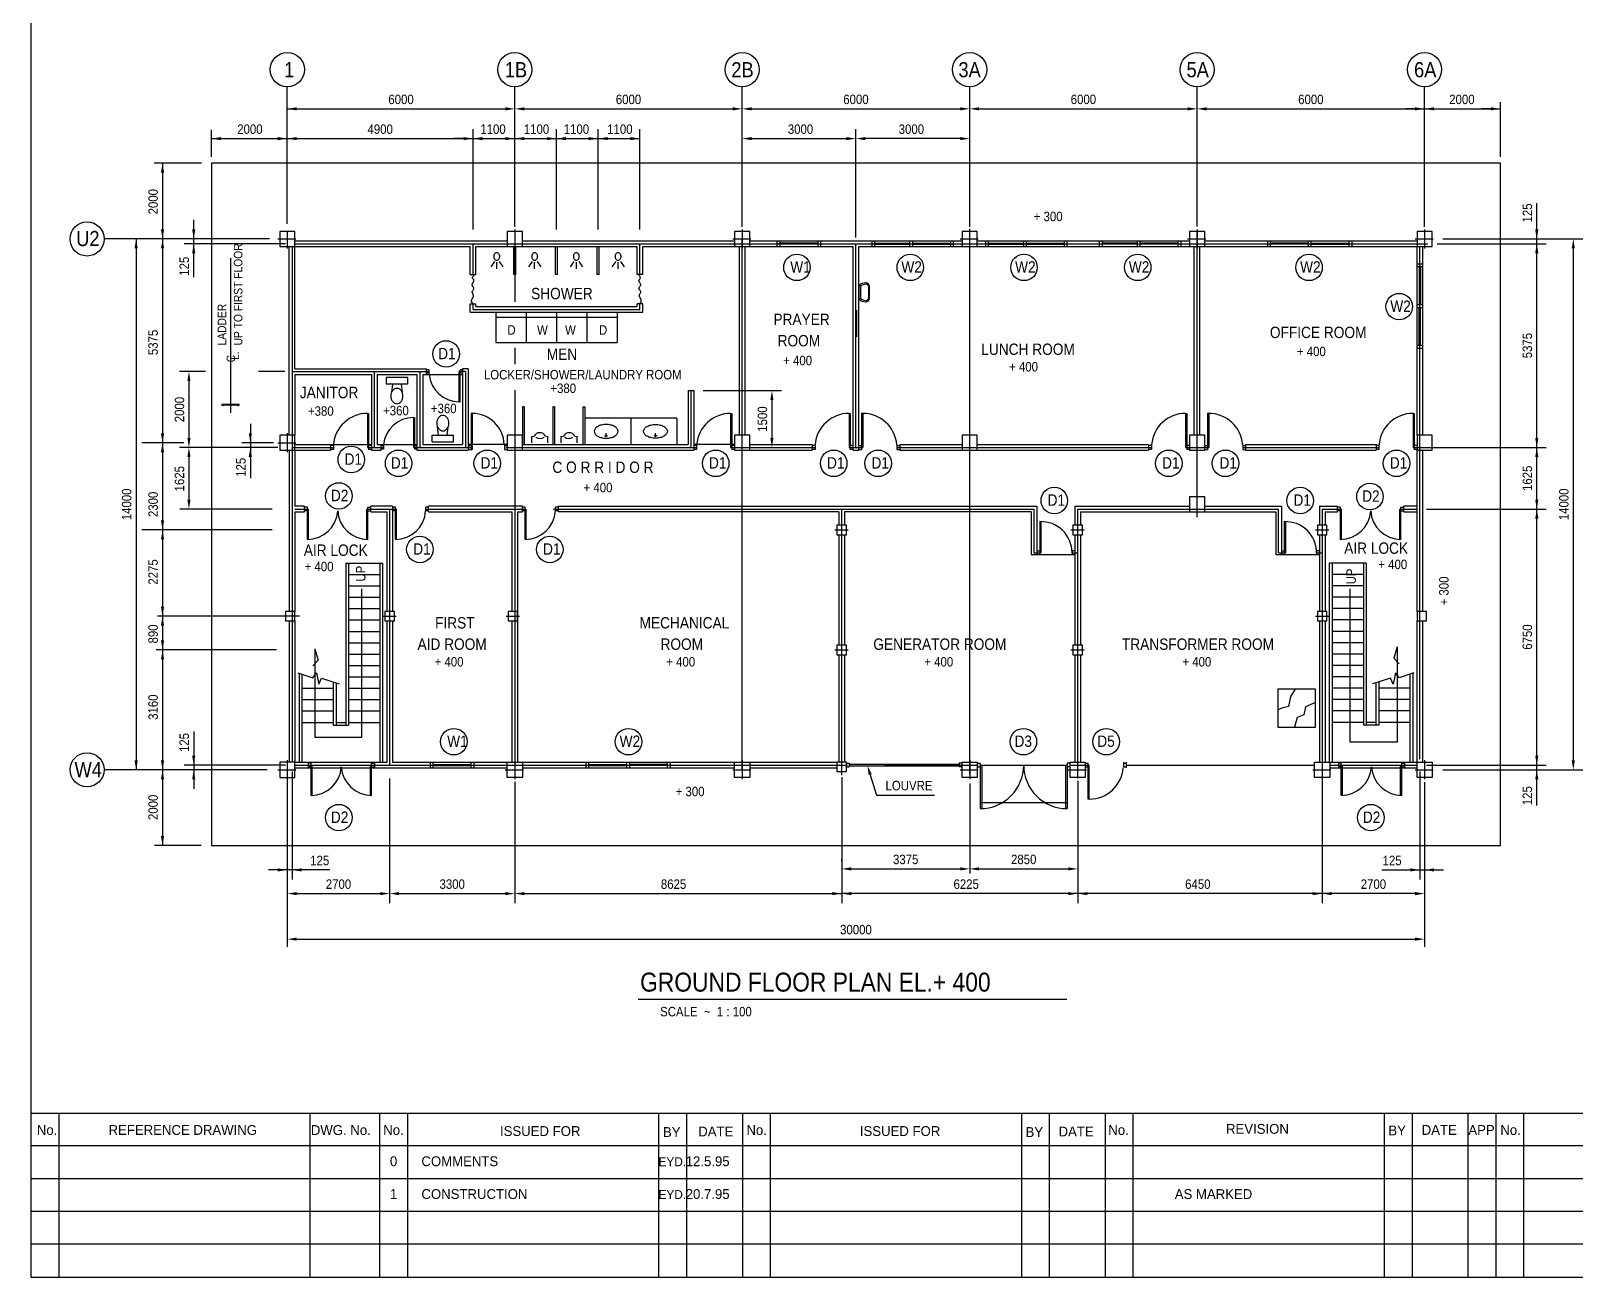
# Model space of a CAD drawing. Extents: x 300 to 83919, y 300 to 58945.
# Drawn here: x 300 to 41035, y 300 to 33169 of the extents above; entities that cross this region are included whole.
import ezdxf
from ezdxf.enums import TextEntityAlignment as Align

# ---------------------------------------------------------------- set-up
doc = ezdxf.new("R2010")
doc.units = 0
doc.header["$LTSCALE"] = 1000
doc.linetypes.add('CENTER', pattern=[0])
doc.linetypes.add('HIDDEN', pattern=[0])
doc.layers.get('0').update_dxf_attribs({"linetype": 'CONTINUOUS'})
for name, color, linetype in [('AS', 6, 'CENTER'), ('COL', 4, 'CONTINUOUS'), ('DIM', 2, 'CONTINUOUS'), ('FORM', 1, 'CONTINUOUS')]:
    doc.layers.add(name, color=color, linetype=linetype)

# ---------------------------------------------------------------- blocks, each defined once
blk = doc.blocks.new('AR')
at = {"color": 0}
blk.add_solid([(0, 0), (-1, 0.21875), (-1, -0.21875)], dxfattribs=at)

msp = doc.modelspace()

# ---------------------------------------------------------------- linework, layer by layer
at = {"color": 0}
for p, q in [((4797, 29681), (3554, 29681)), ((6593, 27681), (2232, 27681)), ((7114, 22506), (7114, 27481)), ((7264, 27631), (12864, 27631)), ((7264, 27481), (11889, 27481)), ((7264, 24256), (7264, 27481)), ((11889, 26747), (11889, 27481)), ((12039, 27481), (12864, 27481)), ((12039, 26747), (12039, 27481)), ((13039, 26747), (13039, 27481)), ((13089, 26747), (13089, 27481)), ((13264, 27631), (18864, 27631)), ((13264, 27481), (16289, 27481)), ((14139, 26747), (14139, 27481)), ((14189, 26747), (14189, 27481)), ((15239, 26747), (15239, 27481)), ((15289, 26747), (15289, 27481)), ((16289, 26747), (16289, 27481)), ((16439, 27481), (18864, 27481)), ((16439, 26747), (16439, 27481)), ((18989, 22506), (18989, 27481)), ((19139, 22506), (19139, 27481)), ((19264, 27631), (24864, 27631)), ((19264, 27481), (21989, 27481)), ((19989, 27481), (19989, 27631)), ((20064, 27481), (20064, 27631)), ((21064, 27571), (20064, 27571)), ((21064, 27541), (20064, 27541)), ((21064, 27481), (21064, 27631)), ((21139, 27481), (21139, 27631)), ((21989, 22106), (21989, 27481)), ((22139, 22106), (22139, 27481)), ((22139, 27481), (24864, 27481)), ((22489, 27481), (22489, 27631)), ((22564, 27481), (22564, 27631)), ((22564, 27571), (23489, 27571)), ((22564, 27541), (23489, 27541)), ((23489, 27481), (23489, 27631)), ((23564, 27481), (23564, 27631)), ((23564, 27571), (24564, 27571)), ((23564, 27541), (24564, 27541)), ((24564, 27481), (24564, 27631)), ((24639, 27481), (24639, 27631)), ((25264, 27631), (30864, 27631)), ((25264, 27481), (30864, 27481)), ((25489, 27481), (25489, 27631)), ((25564, 27481), (25564, 27631)), ((25564, 27571), (26489, 27571)), ((25564, 27541), (26489, 27541)), ((26489, 27481), (26489, 27631)), ((26564, 27481), (26564, 27631)), ((26564, 27571), (27564, 27571)), ((26564, 27541), (27564, 27541)), ((27564, 27481), (27564, 27631)), ((27639, 27481), (27639, 27631)), ((28489, 27481), (28489, 27631)), ((28564, 27481), (28564, 27631)), ((29489, 27571), (28564, 27571)), ((29489, 27541), (28564, 27541)), ((29489, 27481), (29489, 27631)), ((29564, 27481), (29564, 27631)), ((30564, 27571), (29564, 27571)), ((30564, 27541), (29564, 27541)), ((30564, 27481), (30564, 27631)), ((30639, 27481), (30639, 27631)), ((30989, 22506), (30989, 27481)), ((31139, 22506), (31139, 27481)), ((31264, 27631), (36864, 27631)), ((31264, 27481), (36864, 27481)), ((32926, 27481), (32926, 27631)), ((33001, 27481), (33001, 27631)), ((34001, 27571), (33001, 27571)), ((34001, 27541), (33001, 27541)), ((34001, 27481), (34001, 27631)), ((34076, 27481), (34076, 27631)), ((34076, 27571), (35076, 27571)), ((34076, 27541), (35076, 27541)), ((35076, 27481), (35076, 27631)), ((35151, 27481), (35151, 27631)), ((36864, 22506), (36864, 27481)), ((37014, 22506), (37014, 27481)), ((12526, 27090), (12429, 26947)), ((12589, 26893), (12589, 27066)), ((12652, 27090), (12749, 26947)), ((13526, 27090), (13429, 26947)), ((13589, 26893), (13589, 27066)), ((13652, 27090), (13749, 26947)), ((14626, 27090), (14529, 26947)), ((14689, 26893), (14689, 27066)), ((14752, 27090), (14849, 26947)), ((15726, 27090), (15629, 26947)), ((15789, 26893), (15789, 27066)), ((15852, 27090), (15949, 26947)), ((37014, 27018), (36864, 27018)), ((37014, 26943), (36864, 26943)), ((36924, 26943), (36924, 25943)), ((36954, 26943), (36954, 25943)), ((11889, 26747), (12039, 26747)), ((13089, 26747), (13039, 26747)), ((14189, 26747), (14139, 26747)), ((15289, 26747), (15239, 26747)), ((16439, 26747), (16289, 26747)), ((11889, 25972), (12039, 25972)), ((11889, 25748), (11889, 25972)), ((11889, 25748), (16439, 25748)), ((12039, 25898), (12039, 25972)), ((12039, 25898), (16289, 25898)), ((12564, 25748), (12564, 24948)), ((13364, 25748), (13364, 24948)), ((14164, 25748), (14164, 24948)), ((14964, 25748), (14964, 24948)), ((15764, 25748), (15764, 24948)), ((16439, 25972), (16289, 25972)), ((16289, 25898), (16289, 25972)), ((16439, 25748), (16439, 25972)), ((22077, 25805), (22077, 25102)), ((37014, 25943), (36864, 25943)), ((37014, 25868), (36864, 25868)), ((36924, 24868), (36924, 25868)), ((36954, 24868), (36954, 25868)), ((12564, 25617), (15764, 25617)), ((12564, 24948), (15764, 24948)), ((37014, 24868), (36864, 24868)), ((37014, 24793), (36864, 24793)), ((7264, 24256), (10736, 24256)), ((7264, 24106), (9284, 24106)), ((7264, 24106), (7264, 22506)), ((9284, 24106), (9284, 22106)), ((9434, 24106), (9434, 22256)), ((9434, 24106), (10485, 24106)), ((10485, 24106), (10485, 22106)), ((10635, 24106), (10635, 22256)), ((10635, 24106), (10736, 24106)), ((10736, 24106), (10736, 24256)), ((10802, 24225), (10736, 24225)), ((10802, 24137), (10736, 24137)), ((10802, 24115), (10802, 24225)), ((11594, 23389), (11594, 24181)), ((11620, 23389), (11620, 24225)), ((11686, 24225), (11620, 24225)), ((11686, 24137), (11620, 24137)), ((11686, 24256), (11686, 22256)), ((11836, 24256), (11686, 24256)), ((11836, 24256), (11836, 22106)), ((10235, 24028), (9672, 24028)), ((9672, 24028), (9672, 23851)), ((10235, 23851), (9672, 23851)), ((9838, 23851), (9815, 23639)), ((10069, 23851), (10092, 23639)), ((10235, 24028), (10235, 23851)), ((17634, 23681), (17784, 23681)), ((17634, 23681), (17634, 22256)), ((17784, 23681), (17784, 22106)), ((11594, 23389), (11620, 23389)), ((13264, 23256), (13264, 22256)), ((13314, 23256), (13264, 23256)), ((13314, 23256), (13314, 22256)), ((14064, 23256), (14064, 22256)), ((14114, 23256), (14064, 23256)), ((14114, 23256), (14114, 22256)), ((14864, 23256), (14864, 22256)), ((14864, 23256), (14914, 23256)), ((14914, 23256), (14914, 22256)), ((9179, 23081), (9179, 22181)), ((9179, 23081), (9209, 23081)), ((9209, 23081), (9209, 22131)), ((10393, 22973), (10393, 22181)), ((10393, 22973), (10419, 22973)), ((10419, 22973), (10419, 22137)), ((11911, 23081), (11911, 22131)), ((11941, 23081), (11911, 23081)), ((11941, 23081), (11941, 22131)), ((17337, 22958), (14914, 22958)), ((16125, 22958), (16125, 22256)), ((17337, 22958), (17337, 22256)), ((18759, 23081), (18759, 22181)), ((18759, 23081), (18789, 23081)), ((18789, 23081), (18789, 22131)), ((21884, 23081), (21884, 22181)), ((21884, 23081), (21914, 23081)), ((21914, 23081), (21914, 22131)), ((22214, 23081), (22214, 22131)), ((22244, 23081), (22214, 23081)), ((22244, 23081), (22244, 22181)), ((30759, 23081), (30759, 22181)), ((30759, 23081), (30789, 23081)), ((30789, 23081), (30789, 22131)), ((31339, 23081), (31339, 22131)), ((31369, 23081), (31339, 23081)), ((31369, 23081), (31369, 22181)), ((36759, 23081), (36759, 22181)), ((36759, 23081), (36789, 23081)), ((36789, 23081), (36789, 22131)), ((10885, 22510), (11448, 22510)), ((10885, 22333), (10885, 22510)), ((11051, 22510), (11028, 22722)), ((11282, 22510), (11305, 22722)), ((11448, 22333), (11448, 22510)), ((13512, 22300), (13512, 22480)), ((13932, 22300), (13932, 22480)), ((14287, 22300), (14287, 22480)), ((14707, 22300), (14707, 22480)), ((15431, 22486), (15514, 22486)), ((15475, 22458), (15475, 22560)), ((16820, 22486), (16737, 22486)), ((16776, 22458), (16776, 22560)), ((7114, 22106), (7114, 17856)), ((7264, 22256), (8204, 22256)), ((7264, 22106), (8204, 22106)), ((7264, 22106), (7264, 20631)), ((8204, 22256), (8204, 22106)), ((8279, 22231), (8204, 22231)), ((8279, 22131), (8204, 22131)), ((8279, 22256), (8279, 22131)), ((9284, 22231), (9209, 22231)), ((9284, 22131), (9209, 22131)), ((9284, 22106), (9535, 22106)), ((9434, 22256), (9535, 22256)), ((9535, 22256), (9535, 22106)), ((9601, 22225), (9535, 22225)), ((9601, 22137), (9535, 22137)), ((9601, 22247), (9601, 22137)), ((10485, 22225), (10419, 22225)), ((10485, 22137), (10419, 22137)), ((10485, 22106), (11836, 22106)), ((10635, 22256), (11686, 22256)), ((10885, 22333), (11448, 22333)), ((11836, 22231), (11911, 22231)), ((11836, 22131), (11941, 22131)), ((12789, 22256), (12789, 22131)), ((12789, 22231), (12864, 22231)), ((12789, 22131), (12864, 22131)), ((12864, 22256), (12864, 22106)), ((12864, 22106), (17784, 22106)), ((13264, 22256), (17634, 22256)), ((17859, 22231), (17784, 22231)), ((17859, 22131), (17784, 22131)), ((17859, 22256), (17859, 22131)), ((18864, 22231), (18789, 22231)), ((18864, 22131), (18789, 22131)), ((18989, 22106), (20909, 22106)), ((19264, 22256), (20909, 22256)), ((20909, 22256), (20909, 22106)), ((20984, 22231), (20909, 22231)), ((20984, 22131), (20909, 22131)), ((20984, 22256), (20984, 22131)), ((21989, 22231), (21914, 22231)), ((21989, 22131), (21914, 22131)), ((21989, 22106), (22139, 22106)), ((22139, 22231), (22214, 22231)), ((22139, 22131), (22214, 22131)), ((23144, 22256), (23144, 22131)), ((23144, 22231), (23219, 22231)), ((23144, 22131), (23219, 22131)), ((23219, 22256), (24864, 22256)), ((23219, 22256), (23219, 22106)), ((23219, 22106), (29784, 22106)), ((25264, 22256), (29784, 22256)), ((29784, 22256), (29784, 22106)), ((29859, 22231), (29784, 22231)), ((29859, 22131), (29784, 22131)), ((29859, 22256), (29859, 22131)), ((30864, 22231), (30789, 22231)), ((30864, 22131), (30789, 22131)), ((30989, 22106), (31139, 22106)), ((31264, 22231), (31339, 22231)), ((31264, 22131), (31339, 22131)), ((32269, 22256), (32269, 22131)), ((32269, 22231), (32344, 22231)), ((32269, 22131), (32344, 22131)), ((32344, 22256), (35784, 22256)), ((32344, 22256), (32344, 22106)), ((32344, 22106), (35784, 22106)), ((35784, 22256), (35784, 22106)), ((35859, 22231), (35784, 22231)), ((35859, 22131), (35784, 22131)), ((35859, 22256), (35859, 22131)), ((36864, 22231), (36789, 22231)), ((36864, 22131), (36789, 22131)), ((36864, 17856), (36864, 22106)), ((37014, 17856), (37014, 22106)), ((7520, 20631), (7264, 20631)), ((7264, 20481), (7264, 17856)), ((7264, 20481), (7520, 20481)), ((7520, 20481), (7520, 20631)), ((7595, 20606), (7520, 20606)), ((7595, 20506), (7520, 20506)), ((7595, 19756), (7595, 20606)), ((7625, 19756), (7625, 20556)), ((9161, 19756), (9161, 20556)), ((9191, 19756), (9191, 20606)), ((9191, 20606), (9266, 20606)), ((9191, 20506), (9266, 20506)), ((9839, 20631), (9266, 20631)), ((9266, 20481), (9266, 20631)), ((9266, 20481), (9689, 20481)), ((9689, 20481), (9689, 17856)), ((9839, 20631), (9839, 17856)), ((9914, 20606), (9839, 20606)), ((9914, 20506), (9839, 20506)), ((9914, 19756), (9914, 20606)), ((9944, 19756), (9944, 20556)), ((10789, 20506), (10712, 20506)), ((10714, 20506), (10714, 20606)), ((10789, 20606), (10714, 20606)), ((13264, 20631), (10789, 20631)), ((10789, 20481), (10789, 20631)), ((10789, 20481), (12989, 20481)), ((12989, 20481), (12989, 17856)), ((13139, 20481), (13139, 13881)), ((13139, 20481), (13264, 20481)), ((13264, 20481), (13264, 20631)), ((13339, 20606), (13264, 20606)), ((13339, 20506), (13264, 20506)), ((13339, 19756), (13339, 20606)), ((13369, 19756), (13369, 20556)), ((14214, 20506), (14137, 20506)), ((14139, 20506), (14139, 20606)), ((14214, 20606), (14139, 20606)), ((14214, 20631), (26839, 20631)), ((14214, 20481), (14214, 20631)), ((21614, 20481), (14214, 20481)), ((21614, 20481), (21614, 20131)), ((26689, 20481), (21764, 20481)), ((21764, 20481), (21764, 20131)), ((26689, 20481), (26689, 19356)), ((26839, 20631), (26839, 19356)), ((27839, 20631), (27839, 20131)), ((27839, 20631), (30864, 20631)), ((27989, 20481), (27989, 20131)), ((27989, 20481), (30864, 20481)), ((31264, 20631), (33289, 20631)), ((31264, 20481), (33139, 20481)), ((33139, 20481), (33139, 19356)), ((33289, 20631), (33289, 19356)), ((34289, 20631), (34289, 20131)), ((34289, 20631), (34770, 20631)), ((34439, 20481), (34439, 20131)), ((34439, 20481), (34770, 20481)), ((34770, 20481), (34770, 20631)), ((34845, 20606), (34770, 20606)), ((34845, 20506), (34770, 20506)), ((34845, 19756), (34845, 20606)), ((34875, 19756), (34875, 20556)), ((36411, 19756), (36411, 20556)), ((36441, 19756), (36441, 20606)), ((36441, 20606), (36516, 20606)), ((36441, 20506), (36516, 20506)), ((36864, 20631), (36516, 20631)), ((36516, 20481), (36516, 20631)), ((36516, 20481), (36864, 20481)), ((26914, 20225), (26914, 19356)), ((26944, 20226), (26944, 19406)), ((33364, 20225), (33364, 19356)), ((33394, 20226), (33394, 19406)), ((21614, 19881), (21614, 16966)), ((21764, 19881), (21764, 16966)), ((27839, 19881), (27839, 16966)), ((27989, 19881), (27989, 16966)), ((34289, 19881), (34289, 17856)), ((34439, 19881), (34439, 17856)), ((26689, 19356), (26839, 19356)), ((26839, 19456), (26914, 19456)), ((26839, 19356), (27839, 19356)), ((27839, 19456), (27764, 19456)), ((27764, 19456), (27764, 19356)), ((33139, 19356), (33289, 19356)), ((33289, 19456), (33364, 19456)), ((33289, 19356), (34289, 19356)), ((34214, 19456), (34214, 19356)), ((34289, 19456), (34214, 19456)), ((8604, 19131), (8604, 14856)), ((8604, 19131), (9579, 19131)), ((8679, 19131), (8679, 14856)), ((8679, 18831), (9504, 18831)), ((9504, 19131), (9504, 13881)), ((9579, 19131), (9579, 13881)), ((34549, 19131), (34549, 13881)), ((35524, 19131), (34549, 19131)), ((34624, 19131), (34624, 13881)), ((35449, 18831), (34624, 18831)), ((35449, 19131), (35449, 14856)), ((35524, 19131), (35524, 14856)), ((8679, 18531), (9504, 18531)), ((35449, 18531), (34624, 18531)), ((8679, 18231), (9504, 18231)), ((8679, 17931), (9504, 17931)), ((35449, 18231), (34624, 18231)), ((35449, 17931), (34624, 17931)), ((7114, 17606), (7114, 13881)), ((7264, 17606), (7264, 13881)), ((8679, 17631), (9504, 17631)), ((9689, 17606), (9689, 13881)), ((9839, 17606), (9839, 13881)), ((12989, 17606), (12989, 13881)), ((34289, 17606), (34289, 13881)), ((34439, 17606), (34439, 13881)), ((35449, 17631), (34624, 17631)), ((36864, 13881), (36864, 17606)), ((37014, 13881), (37014, 17606)), ((8679, 17331), (9504, 17331)), ((35449, 17331), (34624, 17331)), ((8679, 17031), (9504, 17031)), ((8679, 16731), (9504, 16731)), ((21614, 16716), (21614, 13881)), ((21764, 16716), (21764, 13881)), ((27839, 16716), (27839, 13881)), ((27989, 16716), (27989, 13881)), ((35449, 17031), (34624, 17031)), ((35449, 16731), (34624, 16731)), ((8679, 16431), (9504, 16431)), ((35449, 16431), (34624, 16431)), ((7374, 16228), (7374, 13881)), ((7449, 16203), (7449, 13881)), ((8274, 15998), (8274, 14856)), ((8349, 15975), (8349, 14856)), ((8679, 16131), (9504, 16131)), ((35449, 16131), (34624, 16131)), ((35779, 15975), (35779, 14856)), ((35854, 15998), (35854, 14856)), ((36679, 16203), (36679, 13881)), ((36754, 16228), (36754, 13881)), ((7449, 15831), (8274, 15831)), ((7449, 15531), (8274, 15531)), ((8679, 15831), (9504, 15831)), ((8679, 15531), (9504, 15531)), ((35449, 15831), (34624, 15831)), ((35449, 15531), (34624, 15531)), ((36679, 15831), (35854, 15831)), ((36679, 15531), (35854, 15531)), ((7449, 15231), (8274, 15231)), ((8679, 15231), (9504, 15231)), ((35449, 15231), (34624, 15231)), ((36679, 15231), (35854, 15231)), ((7449, 14931), (8274, 14931)), ((8274, 14856), (8679, 14856)), ((8349, 14931), (8604, 14931)), ((8679, 14931), (9504, 14931)), ((35449, 14931), (34624, 14931)), ((35854, 14856), (35449, 14856)), ((35779, 14931), (35524, 14931)), ((36679, 14931), (35854, 14931)), ((7264, 13881), (9689, 13881)), ((7690, 13006), (7690, 13856)), ((9287, 13006), (9287, 13856)), ((9839, 13881), (12864, 13881)), ((10839, 13731), (10839, 13881)), ((10914, 13731), (10914, 13881)), ((11914, 13731), (11914, 13881)), ((11989, 13731), (11989, 13881)), ((13264, 13881), (18864, 13881)), ((14947, 13731), (14947, 13881)), ((15022, 13731), (15022, 13881)), ((16022, 13731), (16022, 13881)), ((16097, 13731), (16097, 13881)), ((17097, 13731), (17097, 13881)), ((17172, 13731), (17172, 13881)), ((19264, 13881), (21564, 13881)), ((21814, 13856), (21889, 13856)), ((21889, 13856), (21889, 13756)), ((24864, 13856), (24789, 13856)), ((24789, 13856), (24789, 13756)), ((25264, 13856), (25339, 13856)), ((25339, 13856), (25339, 13756)), ((27714, 13856), (27639, 13856)), ((27639, 13856), (27639, 13756)), ((28114, 13856), (28189, 13856)), ((28189, 12906), (28189, 13856)), ((29119, 13881), (29119, 13756)), ((29119, 13856), (29194, 13856)), ((29194, 13881), (29194, 13731)), ((34564, 13881), (36864, 13881)), ((34865, 13006), (34865, 13856)), ((36462, 13006), (36462, 13856)), ((6530, 13681), (2232, 13681)), ((7264, 13731), (12864, 13731)), ((7720, 13006), (7720, 13806)), ((9257, 13006), (9257, 13806)), ((10914, 13821), (11914, 13821)), ((10914, 13791), (11914, 13791)), ((13264, 13731), (18864, 13731)), ((15022, 13821), (16022, 13821)), ((15022, 13791), (16022, 13791)), ((17097, 13821), (16097, 13821)), ((17097, 13791), (16097, 13791)), ((19264, 13731), (21564, 13731)), ((21814, 13756), (21889, 13756)), ((24864, 13756), (24789, 13756)), ((25264, 13756), (25339, 13756)), ((25339, 13806), (27639, 13806)), ((25339, 13756), (25339, 12656)), ((25389, 13806), (25389, 12657)), ((27589, 13806), (27589, 12657)), ((27714, 13756), (27639, 13756)), ((27639, 13756), (27639, 12656)), ((28114, 13756), (28189, 13756)), ((28219, 12906), (28219, 13806)), ((29119, 13756), (29194, 13756)), ((34564, 13731), (36864, 13731)), ((34895, 13006), (34895, 13806)), ((36432, 13006), (36432, 13806)), ((28219, 12906), (28189, 12906)), ((4791, 11681), (3562, 11681))]:
    msp.add_line(p, q, dxfattribs=at)
at = {"color": 0, "linetype": 'HIDDEN'}
for p, q in [((7615, 13881), (7615, 13731)), ((7690, 13856), (7615, 13856)), ((9287, 13856), (9362, 13856)), ((9362, 13881), (9362, 13731)), ((34790, 13881), (34790, 13731)), ((34865, 13856), (34790, 13856)), ((36462, 13856), (36537, 13856)), ((36537, 13881), (36537, 13731)), ((7690, 13756), (7615, 13756)), ((9287, 13756), (9362, 13756)), ((21889, 13831), (24789, 13831)), ((21889, 13781), (24789, 13781)), ((34865, 13756), (34790, 13756)), ((36462, 13756), (36537, 13756))]:
    msp.add_line(p, q, dxfattribs=at)
at = {"color": 0}
for points in [[(39064, 11681), (39064, 29681), (5064, 29681), (5064, 11681)], [(33189, 15806), (33189, 14806), (34189, 14806), (34189, 15806)]]:
    msp.add_lwpolyline(points, close=True, dxfattribs=at)
for points in [[(12518, 27218, -0.067503), (12524, 27260, -0.079847), (12539, 27293, -0.107116), (12563, 27317, -0.139812), (12589, 27324, -0.139812), (12614, 27317, -0.107116), (12639, 27293, -0.079847), (12654, 27260, -0.067503), (12660, 27218, -0.067503), (12654, 27176, -0.079847), (12639, 27143, -0.107116), (12614, 27119, -0.139812), (12589, 27112, -0.139812), (12563, 27119, -0.107116), (12539, 27143, -0.079847), (12524, 27176, -0.067503)], [(13518, 27218, -0.067503), (13524, 27260, -0.079847), (13539, 27293, -0.107116), (13563, 27317, -0.139812), (13589, 27324, -0.139812), (13614, 27317, -0.107116), (13639, 27293, -0.079847), (13654, 27260, -0.067503), (13660, 27218, -0.067503), (13654, 27176, -0.079847), (13639, 27143, -0.107116), (13614, 27119, -0.139812), (13589, 27112, -0.139812), (13563, 27119, -0.107116), (13539, 27143, -0.079847), (13524, 27176, -0.067503)], [(14618, 27218, -0.067503), (14624, 27260, -0.079847), (14639, 27293, -0.107116), (14663, 27317, -0.139812), (14689, 27324, -0.139812), (14714, 27317, -0.107116), (14739, 27293, -0.079847), (14754, 27260, -0.067503), (14760, 27218, -0.067503), (14754, 27176, -0.079847), (14739, 27143, -0.107116), (14714, 27119, -0.139812), (14689, 27112, -0.139812), (14663, 27119, -0.107116), (14639, 27143, -0.079847), (14624, 27176, -0.067503)], [(15718, 27218, -0.067503), (15724, 27260, -0.079847), (15739, 27293, -0.107116), (15763, 27317, -0.139812), (15789, 27324, -0.139812), (15814, 27317, -0.107116), (15839, 27293, -0.079847), (15854, 27260, -0.067503), (15860, 27218, -0.067503), (15854, 27176, -0.079847), (15839, 27143, -0.107116), (15814, 27119, -0.139812), (15789, 27112, -0.139812), (15763, 27119, -0.107116), (15739, 27143, -0.079847), (15724, 27176, -0.067503)], [(22322, 26523), (22222, 26506, 0.36571), (22139, 26408), (22139, 26139, 0.36571), (22222, 26040), (22322, 26023, 0.414214), (22422, 26123), (22422, 26423, 0.414214)], [(10113, 23538, 0.078773), (10100, 23618, 0.088026), (10066, 23682, 0.105317), (10013, 23727, 0.121958), (9954, 23741, 0.121958), (9895, 23727, 0.105317), (9841, 23682, 0.088026), (9807, 23618, 0.078773), (9794, 23538, 0.078773), (9807, 23458, 0.088026), (9841, 23394, 0.105317), (9895, 23350, 0.121958), (9954, 23335, 0.121958), (10013, 23350, 0.105317), (10066, 23394, 0.088026), (10100, 23458, 0.078773)], [(11007, 22823, 0.078773), (11020, 22743, 0.088026), (11054, 22680, 0.105317), (11108, 22635, 0.121958), (11167, 22620, 0.121958), (11226, 22635, 0.105317), (11279, 22680, 0.088026), (11313, 22743, 0.078773), (11326, 22823, 0.078773), (11313, 22903, 0.088026), (11279, 22967, 0.105317), (11226, 23012, 0.121958), (11167, 23026, 0.121958), (11108, 23012, 0.105317), (11054, 22967, 0.088026), (11020, 22903, 0.078773)], [(15475, 22788, 0.05879), (15350, 22773, 0.072376), (15254, 22735, 0.106624), (15183, 22670, 0.15677), (15162, 22607, 0.15677), (15183, 22544, 0.106624), (15254, 22479, 0.072376), (15350, 22441, 0.05879), (15475, 22426, 0.05879), (15601, 22441, 0.072376), (15696, 22479, 0.106624), (15767, 22544, 0.15677), (15788, 22607, 0.15677), (15767, 22670, 0.106624), (15696, 22735, 0.072376), (15601, 22773, 0.05879)], [(16776, 22788, -0.05879), (16901, 22773, -0.072376), (16997, 22735, -0.106624), (17068, 22670, -0.15677), (17089, 22607, -0.15677), (17068, 22544, -0.106624), (16997, 22479, -0.072376), (16901, 22441, -0.05879), (16776, 22426, -0.05879), (16650, 22441, -0.072376), (16555, 22479, -0.106624), (16483, 22544, -0.15677), (16463, 22607, -0.15677), (16483, 22670, -0.106624), (16555, 22735, -0.072376), (16650, 22773, -0.05879)]]:
    msp.add_lwpolyline(points, format="xyb", close=True, dxfattribs=at)
for points in [[(11964, 25972), (11939, 26003), (11927, 26032), (11926, 26058), (11931, 26083), (11941, 26106), (11954, 26127), (11965, 26147), (11973, 26165), (11976, 26182), (11974, 26198), (11969, 26214), (11962, 26229), (11954, 26243), (11947, 26256), (11941, 26269), (11939, 26282), (11941, 26295), (11947, 26307), (11955, 26319), (11964, 26332), (11973, 26344), (11981, 26355), (11986, 26367), (11988, 26379), (11986, 26390), (11980, 26402), (11971, 26413), (11962, 26425), (11953, 26437), (11945, 26449), (11939, 26461), (11937, 26474), (11939, 26487), (11945, 26500), (11953, 26514), (11962, 26527), (11971, 26541), (11980, 26554), (11986, 26567), (11988, 26579), (11986, 26590), (11981, 26601), (11973, 26612), (11965, 26623), (11958, 26634), (11952, 26645), (11950, 26657), (11952, 26671), (11959, 26685), (11969, 26701), (11980, 26720), (11990, 26742), (11991, 26747)], [(16364, 25972), (16388, 26003), (16400, 26032), (16402, 26058), (16397, 26083), (16386, 26106), (16374, 26127), (16363, 26147), (16354, 26165), (16351, 26182), (16353, 26198), (16358, 26214), (16366, 26229), (16374, 26243), (16381, 26256), (16386, 26269), (16389, 26282), (16386, 26295), (16381, 26307), (16373, 26319), (16364, 26332), (16355, 26344), (16347, 26355), (16342, 26367), (16340, 26379), (16342, 26390), (16348, 26402), (16356, 26413), (16366, 26425), (16375, 26437), (16383, 26449), (16389, 26461), (16391, 26474), (16389, 26487), (16383, 26500), (16375, 26514), (16366, 26527), (16356, 26541), (16348, 26554), (16342, 26567), (16340, 26579), (16342, 26590), (16347, 26601), (16354, 26612), (16362, 26623), (16370, 26634), (16376, 26645), (16378, 26657), (16376, 26671), (16369, 26685), (16359, 26701), (16347, 26720), (16338, 26742), (16337, 26747)], [(7346, 16237), (7735, 16108), (7831, 16237), (7896, 15935), (7962, 16093), (8434, 15949)], [(36782, 16237), (36392, 16108), (36297, 16237), (36232, 15935), (36166, 16093), (35694, 15949)], [(33646, 15806), (33527, 15613), (33473, 15352), (33300, 15310), (33189, 15260)], [(34189, 15459), (33922, 15341), (33876, 15126), (33707, 15061), (33630, 14806)], [(27639, 12806), (25339, 12806)]]:
    msp.add_lwpolyline(points, dxfattribs=at)
msp.add_lwpolyline([(22189, 26430, -0.293725), (22229, 26467), (22322, 26493, -0.414214), (22392, 26423), (22392, 26123, -0.414214), (22322, 26053), (22229, 26079, -0.293725), (22189, 26116), (22189, 26430)], format="xyb", dxfattribs=at)
for centre, radius, start, end in [((11594, 24181), 792, 184.7802, 270), ((9179, 22181), 900, 90, 175.2198), ((10393, 22181), 792, 90, 175.2198), ((11934, 22229), 852, 1.8158, 89.5226), ((18759, 22181), 900, 90, 175.2198), ((21884, 22181), 900, 90, 175.2198), ((22244, 22181), 900, 4.7802, 90), ((30759, 22181), 900, 90, 175.2198), ((31369, 22181), 900, 4.7802, 90), ((36759, 22181), 900, 90, 175.2198), ((13542, 22512), 44.1, 227.1681, 312.8319), ((13722, 22401), 169, 27.5235, 152.4765), ((13730, 22581), 166, 229.4208, 310.5792), ((13902, 22512), 44.1, 227.1681, 312.8319), ((14317, 22512), 44.1, 227.1681, 312.8319), ((14497, 22401), 169, 27.5235, 152.4765), ((14489, 22581), 166, 229.4208, 310.5792), ((14677, 22512), 44.1, 227.1681, 312.8319), ((7595, 20556), 800, 270, 356.4167), ((9191, 20556), 800, 183.5833, 270), ((9914, 20556), 800, 270, 356.4167), ((13339, 20556), 800, 270, 356.4167), ((34845, 20556), 800, 270, 356.4167), ((36441, 20556), 800, 183.5833, 270), ((26944, 19406), 820, 0, 92.0967), ((33394, 19406), 820, 0, 92.0967), ((7690, 13806), 800, 270, 356.4167), ((9287, 13806), 800, 183.5833, 270), ((25339, 13806), 1150, 270, 0), ((27639, 13806), 1150, 180, 270), ((28219, 13806), 900, 270, 355.2198), ((34865, 13806), 800, 270, 356.4167), ((36462, 13806), 800, 183.5833, 270)]:
    msp.add_arc(centre, radius, start, end, dxfattribs=at)
at = {"layer": 'AS', "color": 0}
for p, q in [((7064, 27881), (7064, 27431)), ((13064, 27931), (13064, 27431)), ((19064, 27931), (19064, 27431)), ((25064, 13567), (25064, 27952)), ((31064, 27931), (31064, 27431)), ((31064, 20339), (31064, 27853)), ((37064, 27931), (37064, 27431)), ((37064, 27931), (37064, 27431)), ((6814, 27681), (7292, 27681)), ((7189, 27481), (7189, 13881)), ((7264, 27556), (37149, 27556)), ((11964, 26747), (11964, 27556)), ((12814, 27556), (13292, 27556)), ((13064, 27481), (13064, 26021)), ((16364, 26747), (16364, 27556)), ((18814, 27681), (19292, 27681)), ((19064, 13681), (19064, 27681)), ((22064, 22181), (22064, 27556)), ((24814, 27681), (25292, 27681)), ((30814, 27681), (31292, 27681)), ((36814, 27681), (37292, 27681)), ((36814, 27681), (37292, 27681)), ((36939, 13961), (36939, 27481)), ((5564, 27173), (5564, 23092)), ((11964, 25823), (11964, 25972)), ((11964, 25823), (16364, 25823)), ((16364, 25823), (16364, 25972)), ((13064, 24805), (13064, 24380)), ((7189, 24181), (10802, 24181)), ((9359, 24181), (9359, 22181)), ((10560, 24181), (10560, 22181)), ((11761, 24181), (11594, 24181)), ((11761, 24181), (11761, 22181)), ((13064, 23691), (13064, 13681)), ((17709, 23681), (17709, 22181)), ((7064, 22556), (7064, 22056)), ((6814, 22306), (7292, 22306)), ((7189, 22181), (8279, 22181)), ((9179, 22181), (9601, 22181)), ((10401, 22181), (11941, 22181)), ((12841, 22181), (17859, 22181)), ((18759, 22181), (20984, 22181)), ((21884, 22181), (22244, 22181)), ((21946, 22181), (22244, 22181)), ((23144, 22181), (29859, 22181)), ((30759, 22181), (31369, 22181)), ((32269, 22181), (35859, 22181)), ((36759, 22181), (36939, 22181)), ((7264, 20556), (7625, 20556)), ((9161, 20556), (9944, 20556)), ((9764, 20556), (9764, 13806)), ((9764, 20556), (9944, 20556)), ((10714, 20556), (13319, 20556)), ((14089, 20556), (26764, 20556)), ((21689, 13538), (21689, 20556)), ((26764, 19406), (26764, 20556)), ((27914, 13447), (27914, 20556)), ((27914, 20556), (33214, 20556)), ((33214, 19406), (33214, 20556)), ((34364, 20556), (34364, 13433)), ((34364, 20556), (34875, 20556)), ((36411, 20556), (36864, 20556)), ((21511, 20006), (21861, 20006)), ((27736, 20006), (28086, 20006)), ((34186, 20006), (34536, 20006)), ((26764, 19406), (26944, 19406)), ((27764, 19406), (27914, 19406)), ((33214, 19406), (33394, 19406)), ((34214, 19406), (34364, 19406)), ((9589, 17731), (9939, 17731)), ((12839, 17731), (13189, 17731)), ((34186, 17731), (34536, 17731)), ((21511, 16841), (21861, 16841)), ((27736, 16841), (28086, 16841)), ((7064, 13931), (7064, 13431)), ((13064, 13931), (13064, 13431)), ((19064, 13931), (19064, 13431)), ((25064, 13931), (25064, 13431)), ((37064, 13931), (37064, 13431)), ((6814, 13681), (7292, 13681)), ((7264, 13806), (21844, 13806)), ((12814, 13681), (13292, 13681)), ((18814, 13681), (19292, 13681)), ((22819, 13806), (25264, 13806)), ((24814, 13806), (25292, 13806)), ((24814, 13681), (25292, 13681)), ((27664, 13681), (28142, 13681)), ((27714, 13806), (28219, 13806)), ((27714, 13806), (28219, 13806)), ((34114, 13681), (34592, 13681)), ((34564, 13806), (36864, 13806)), ((36814, 13681), (37292, 13681))]:
    msp.add_line(p, q, dxfattribs=at)
at = {"layer": 'AS', "color": 0, "linetype": 'HIDDEN'}
msp.add_line((29194, 13806), (34164, 13806), dxfattribs=at)
at = {"layer": 'COL', "color": 0}
for points in [[(6864, 27881), (6864, 27481), (7264, 27481), (7264, 27881)], [(12864, 27881), (12864, 27481), (13264, 27481), (13264, 27881)], [(12864, 27881), (12864, 27481), (13264, 27481), (13264, 27881)], [(18864, 27881), (18864, 27481), (19264, 27481), (19264, 27881)], [(24864, 27881), (24864, 27481), (25264, 27481), (25264, 27881)], [(30864, 27881), (30864, 27481), (31264, 27481), (31264, 27881)], [(36864, 27881), (36864, 27481), (37264, 27481), (37264, 27881)], [(6864, 22506), (6864, 22106), (7264, 22106), (7264, 22506)], [(12864, 22506), (12864, 22106), (13264, 22106), (13264, 22506)], [(18864, 22506), (18864, 22106), (19264, 22106), (19264, 22506)], [(24864, 22506), (24864, 22106), (25264, 22106), (25264, 22506)], [(30864, 22506), (30864, 22106), (31264, 22106), (31264, 22506)], [(36864, 22506), (36864, 22106), (37264, 22106), (37264, 22506)], [(30864, 20881), (30864, 20481), (31264, 20481), (31264, 20881)], [(21564, 20131), (21564, 19881), (21814, 19881), (21814, 20131)], [(27789, 20131), (27789, 19881), (28039, 19881), (28039, 20131)], [(34239, 20131), (34239, 19881), (34489, 19881), (34489, 20131)], [(7014, 17856), (7014, 17606), (7264, 17606), (7264, 17856)], [(9639, 17856), (9639, 17606), (9889, 17606), (9889, 17856)], [(12889, 17856), (12889, 17606), (13139, 17606), (13139, 17856)], [(34239, 17856), (34239, 17606), (34489, 17606), (34489, 17856)], [(36864, 17856), (36864, 17606), (37114, 17606), (37114, 17856)], [(21564, 16966), (21564, 16716), (21814, 16716), (21814, 16966)], [(27789, 16966), (27789, 16716), (28039, 16716), (28039, 16966)], [(6864, 13881), (6864, 13481), (7264, 13481), (7264, 13881)], [(12864, 13481), (12864, 13881), (13264, 13881), (13264, 13481)], [(12864, 13481), (12864, 13881), (13264, 13881), (13264, 13481)], [(18864, 13481), (18864, 13881), (19264, 13881), (19264, 13481)], [(18864, 13481), (18864, 13881), (19264, 13881), (19264, 13481)], [(21564, 13881), (21564, 13631), (21814, 13631), (21814, 13881)], [(24864, 13481), (24864, 13881), (25264, 13881), (25264, 13481)], [(27714, 13481), (27714, 13881), (28114, 13881), (28114, 13481)], [(34164, 13481), (34164, 13881), (34564, 13881), (34564, 13481)], [(36864, 13481), (36864, 13881), (37264, 13881), (37264, 13481)]]:
    msp.add_lwpolyline(points, close=True, dxfattribs=at)
at = {"layer": 'DIM', "color": 0}
for p, q in [((7064, 28076), (7064, 31697)), ((13064, 28002), (13064, 31697)), ((19064, 28002), (19064, 31697)), ((25064, 28002), (25064, 31697)), ((31064, 28007), (31064, 31697)), ((37064, 28002), (37064, 31697)), ((7064, 31112), (12814, 31112)), ((13314, 31112), (18814, 31112)), ((19314, 31112), (24814, 31112)), ((25314, 31112), (30814, 31112)), ((31314, 31112), (39064, 31112)), ((36814, 31112), (36564, 31112)), ((38814, 31112), (38564, 31112)), ((39064, 29846), (39064, 31288)), ((5064, 29846), (5064, 30563)), ((11964, 27931), (11964, 30577)), ((11964, 27931), (11964, 30577)), ((14164, 27931), (14164, 30577)), ((14164, 27931), (14164, 30577)), ((15264, 27931), (15264, 30577)), ((16364, 27931), (16364, 30577)), ((22064, 27717), (22064, 30577)), ((5064, 30327), (16364, 30327)), ((11714, 30327), (11464, 30327)), ((19314, 30327), (21814, 30327)), ((24814, 30327), (22314, 30327)), ((3773, 29681), (3773, 11681)), ((40024, 12739), (40024, 28624)), ((4595, 26672), (4595, 28181)), ((3076, 27681), (3076, 13681)), ((7014, 27556), (4345, 27556)), ((37399, 27556), (40274, 27556)), ((37542, 27681), (41237, 27681)), ((40987, 27431), (40987, 13931)), ((4905, 24181), (4219, 24181)), ((7000, 24181), (6307, 24181)), ((10736, 24106), (11686, 24106)), ((4469, 23931), (4469, 22431)), ((18034, 23681), (20097, 23681)), ((5742, 23318), (5386, 23318)), ((5742, 23293), (5386, 23293)), ((19847, 23431), (19847, 22431)), ((6089, 22805), (6089, 21374)), ((4333, 22306), (3229, 22306)), ((6814, 22181), (4219, 22181)), ((6701, 22306), (5862, 22306)), ((8204, 22256), (9284, 22256)), ((9535, 22256), (10485, 22256)), ((12864, 22256), (11836, 22256)), ((18864, 22256), (17784, 22256)), ((36759, 22181), (40274, 22181)), ((4469, 21931), (4469, 20806)), ((6664, 20556), (4228, 20556)), ((37114, 20556), (40274, 20556)), ((6664, 20006), (3229, 20006)), ((9026, 14542), (9026, 18454)), ((35102, 14407), (35102, 18454)), ((7389, 17731), (3638, 17731)), ((6782, 16841), (3602, 16841)), ((7786, 16871), (7786, 14542)), ((7786, 16871), (7878, 16570)), ((36342, 16921), (36249, 16620)), ((36342, 16921), (36342, 14407)), ((7878, 16570), (7738, 16426)), ((36249, 16620), (36390, 16476)), ((4595, 14689), (4595, 13181)), ((7786, 14542), (9026, 14542)), ((36342, 14407), (35102, 14407)), ((7014, 13806), (4345, 13806)), ((7189, 13631), (7189, 10789)), ((9764, 13454), (9764, 10165)), ((21689, 13484), (21689, 10165)), ((22441, 13551), (22610, 13014)), ((34364, 13477), (34364, 10165)), ((36939, 13631), (36939, 10789)), ((37114, 13806), (40274, 13806)), ((37542, 13681), (41237, 13681)), ((7064, 13426), (7064, 9009)), ((13064, 13360), (13064, 10165)), ((25064, 13317), (25064, 10948)), ((27914, 13393), (27914, 10165)), ((37064, 13351), (37064, 9009)), ((22610, 13014), (24132, 13014)), ((8188, 11039), (6564, 11039)), ((21689, 11258), (21689, 11317)), ((21939, 11067), (24814, 11067)), ((25314, 11067), (27664, 11067)), ((35940, 11039), (37564, 11039)), ((7064, 10389), (7064, 10165)), ((7314, 10415), (9514, 10415)), ((10014, 10415), (12814, 10415)), ((13314, 10415), (21689, 10415)), ((36814, 10415), (21689, 10415)), ((7314, 9215), (36814, 9215)), ((16319, 7628), (27627, 7628))]:
    msp.add_line(p, q, dxfattribs=at)
for centre, radius in [((7064, 32147), 450), ((13064, 32147), 450), ((19064, 32147), 450), ((25064, 32147), 450), ((31064, 32147), 450), ((37064, 32147), 450), ((1782, 27681), 450), ((20508, 26931), 350), ((23497, 26931), 350), ((26497, 26931), 350), ((29497, 26931), 350), ((34015, 26931), 350), ((36395, 25896), 350), ((11254, 24647), 350), ((5364, 23306), 25), ((5764, 23306), 25), ((8752, 21863), 350), ((10000, 21763), 350), ((12338, 21763), 350), ((18364, 21763), 350), ((21477, 21763), 350), ((22650, 21763), 350), ((30317, 21763), 350), ((31811, 21763), 350), ((36323, 21763), 350), ((8424, 20903), 350), ((35623, 20887), 350), ((27297, 20782), 350), ((33781, 20782), 350), ((10562, 19492), 350), ((13987, 19492), 350), ((11457, 14422), 350), ((16065, 14422), 350), ((26481, 14422), 350), ((28665, 14422), 350), ((1782, 13681), 450), ((8424, 12418), 350), ((35645, 12418), 350)]:
    msp.add_circle(centre, radius, dxfattribs=at)
for points in [[(7314, 31071), (7314, 31154), (7064, 31112)], [(12814, 31071), (12814, 31154), (13064, 31112)], [(13314, 31071), (13314, 31154), (13064, 31112)], [(18814, 31071), (18814, 31154), (19064, 31112)], [(19314, 31071), (19314, 31154), (19064, 31112)], [(24814, 31071), (24814, 31154), (25064, 31112)], [(25314, 31071), (25314, 31154), (25064, 31112)], [(30814, 31071), (30814, 31154), (31064, 31112)], [(31314, 31071), (31314, 31154), (31064, 31112)], [(36814, 31071), (36814, 31154), (37064, 31112)], [(36814, 31154), (36814, 31071), (37064, 31112)], [(37314, 31154), (37314, 31071), (37064, 31112)], [(38814, 31154), (38814, 31071), (39064, 31112)], [(5314, 30369), (5314, 30286), (5064, 30327)], [(6814, 30369), (6814, 30286), (7064, 30327)], [(7314, 30369), (7314, 30286), (7064, 30327)], [(11714, 30369), (11714, 30286), (11964, 30327)], [(11714, 30369), (11714, 30286), (11964, 30327)], [(12214, 30369), (12214, 30286), (11964, 30327)], [(12814, 30369), (12814, 30286), (13064, 30327)], [(13314, 30369), (13314, 30286), (13064, 30327)], [(13914, 30369), (13914, 30286), (14164, 30327)], [(14414, 30369), (14414, 30286), (14164, 30327)], [(15014, 30369), (15014, 30286), (15264, 30327)], [(15514, 30369), (15514, 30286), (15264, 30327)], [(16114, 30369), (16114, 30286), (16364, 30327)], [(19314, 30369), (19314, 30286), (19064, 30327)], [(21814, 30369), (21814, 30286), (22064, 30327)], [(22314, 30369), (22314, 30286), (22064, 30327)], [(24814, 30369), (24814, 30286), (25064, 30327)], [(3731, 29431), (3814, 29431), (3773, 29681)], [(3731, 27931), (3814, 27931), (3773, 27681)], [(4553, 27931), (4637, 27931), (4595, 27681)], [(39982, 27931), (40065, 27931), (40024, 27681)], [(3035, 27431), (3118, 27431), (3076, 27681)], [(3731, 27431), (3814, 27431), (3773, 27681)], [(4553, 27306), (4637, 27306), (4595, 27556)], [(39982, 27306), (40065, 27306), (40024, 27556)], [(40945, 27431), (41028, 27431), (40987, 27681)], [(4428, 23931), (4511, 23931), (4469, 24181)], [(19805, 23431), (19888, 23431), (19847, 23681)], [(3731, 22556), (3814, 22556), (3773, 22306)], [(4428, 22431), (4511, 22431), (4469, 22181)], [(6047, 22556), (6130, 22556), (6089, 22306)], [(19805, 22431), (19888, 22431), (19847, 22181)], [(39982, 22431), (40065, 22431), (40024, 22181)], [(3731, 22056), (3814, 22056), (3773, 22306)], [(4428, 21931), (4511, 21931), (4469, 22181)], [(6047, 21931), (6130, 21931), (6089, 22181)], [(39982, 21931), (40065, 21931), (40024, 22181)], [(4428, 20806), (4511, 20806), (4469, 20556)], [(39982, 20806), (40065, 20806), (40024, 20556)], [(39982, 20306), (40065, 20306), (40024, 20556)], [(3731, 20256), (3814, 20256), (3773, 20006)], [(3731, 19756), (3814, 19756), (3773, 20006)], [(3731, 17981), (3814, 17981), (3773, 17731)], [(3731, 17481), (3814, 17481), (3773, 17731)], [(3731, 17091), (3814, 17091), (3773, 16841)], [(3731, 16591), (3814, 16591), (3773, 16841)], [(3035, 13931), (3118, 13931), (3076, 13681)], [(3731, 13931), (3814, 13931), (3773, 13681)], [(4553, 14056), (4637, 14056), (4595, 13806)], [(39982, 14056), (40065, 14056), (40024, 13806)], [(40945, 13931), (41028, 13931), (40987, 13681)], [(3731, 13431), (3814, 13431), (3773, 13681)], [(4553, 13431), (4637, 13431), (4595, 13681)], [(22401, 13538), (22481, 13563), (22366, 13789)], [(39982, 13431), (40065, 13431), (40024, 13681)], [(3731, 11931), (3814, 11931), (3773, 11681)], [(6814, 11081), (6814, 10998), (7064, 11039)], [(7439, 11081), (7439, 10998), (7189, 11039)], [(21939, 11108), (21939, 11025), (21689, 11067)], [(24814, 11108), (24814, 11025), (25064, 11067)], [(25314, 11108), (25314, 11025), (25064, 11067)], [(27664, 11108), (27664, 11025), (27914, 11067)], [(36689, 11081), (36689, 10998), (36939, 11039)], [(37314, 11081), (37314, 10998), (37064, 11039)], [(7314, 10456), (7314, 10373), (7064, 10415)], [(9514, 10456), (9514, 10373), (9764, 10415)], [(10014, 10456), (10014, 10373), (9764, 10415)], [(12814, 10456), (12814, 10373), (13064, 10415)], [(13314, 10456), (13314, 10373), (13064, 10415)], [(21439, 10456), (21439, 10373), (21689, 10415)], [(21939, 10456), (21939, 10373), (21689, 10415)], [(27664, 10456), (27664, 10373), (27914, 10415)], [(28164, 10456), (28164, 10373), (27914, 10415)], [(34114, 10456), (34114, 10373), (34364, 10415)], [(34614, 10456), (34614, 10373), (34364, 10415)], [(36814, 10456), (36814, 10373), (37064, 10415)], [(7314, 9173), (7314, 9256), (7064, 9215)], [(36814, 9173), (36814, 9256), (37064, 9215)]]:
    msp.add_solid(points, dxfattribs=at)
at = {"layer": 'FORM', "color": 0}
for p, q in [((300, 58945), (300, 300)), ((1036, 4627), (1036, 300)), ((7660, 4627), (7660, 300)), ((9500, 4627), (9500, 300)), ((10236, 4627), (10236, 300)), ((16860, 4627), (16860, 300)), ((17596, 4627), (17596, 300)), ((19068, 4627), (19068, 300)), ((19804, 4627), (19804, 300)), ((26428, 4627), (26428, 300)), ((27164, 4627), (27164, 300)), ((28636, 4627), (28636, 300)), ((29372, 4627), (29372, 300)), ((35996, 4627), (35996, 300)), ((36732, 4627), (36732, 300)), ((38204, 4627), (38204, 300)), ((38940, 4627), (38940, 300)), ((39676, 4627), (39676, 300)), ((49244, 3762), (300, 3762)), ((49244, 2896), (300, 2896)), ((49244, 2031), (300, 2031)), ((49244, 1165), (300, 1165)), ((300, 300), (83652, 300))]:
    msp.add_line(p, q, dxfattribs=at)
at = {"layer": 'FORM', "color": 0, "linetype": 'CONTINUOUS'}
msp.add_line((300, 4627), (83652, 4627), dxfattribs=at)

# ---------------------------------------------------------------- block references
at = {"layer": 'FORM', "color": 0, "xscale": 1e-07, "yscale": 1e-07, "zscale": 1e-07}
msp.add_blockref('AR', (300, 300), dxfattribs=at)

# ---------------------------------------------------------------- texts
at = {"color": 0}
for s, height, p in [('0', 260, (9771, 3226)), ('COMMENTS', 259.6, (10602, 3226)), ('EYD.', 233.7, (16855, 3226)), ('12.5.95', 259.6, (17573, 3226)), ('1', 260, (9771, 2361)), ('CONSTRUCTION', 259.64, (10602, 2361)), ('EYD.', 233.7, (16855, 2361)), ('20.7.95', 259.6, (17573, 2361)), ('AS MARKED', 259.6, (30474, 2361))]:
    msp.add_text(s, height=height, dxfattribs=at).set_placement(p)
at = {"layer": 'DIM', "color": 0, "width": 0.9}
for s, height, p in [('1', 400, (6981, 31945)), ('1B', 400, (12802, 31945)), ('2B', 400, (18778, 31945)), ('3A', 400, (24768, 31945)), ('5A', 400, (30784, 31945)), ('6A', 400, (36786, 31945)), ('U2', 400, (1495, 27492)), ('W1', 300, (20331, 26793)), ('W2', 300, (23262, 26793)), ('W2', 300, (26262, 26793)), ('W2', 300, (29262, 26793)), ('W2', 300, (33780, 26793)), ('W2', 300, (36159, 25758)), ('D1', 300, (11043, 24509)), ('D1', 300, (8575, 21725)), ('D1', 300, (9795, 21625)), ('D1', 300, (12162, 21625)), ('D1', 300, (18187, 21625)), ('D1', 300, (21301, 21625)), ('D1', 300, (22474, 21625)), ('D1', 300, (30140, 21625)), ('D1', 300, (31653, 21625)), ('D1', 300, (36146, 21625)), ('D2', 300, (8214, 20765)), ('D1', 300, (27120, 20644)), ('D1', 300, (33605, 20644)), ('D2', 300, (35417, 20749)), ('D1', 300, (10385, 19354)), ('D1', 300, (13810, 19354)), ('W1', 300, (11281, 14284)), ('W2', 300, (15830, 14284)), ('D3', 300, (26246, 14284)), ('D5', 300, (28430, 14284)), ('W4', 400, (1452, 13485)), ('D2', 300, (8214, 12280)), ('D2', 300, (35435, 12280)), ('GROUND FLOOR PLAN EL.+ 400', 500, (16370, 7830))]:
    msp.add_text(s, height=height, dxfattribs=at).set_placement(p)
for s, height, p in [('6000', 250, (10064, 31362)), ('6000', 250, (16064, 31362)), ('6000', 250, (22064, 31362)), ('6000', 250, (28064, 31362)), ('6000', 250, (34064, 31362)), ('4900', 250, (9514, 30577)), ('1100', 250, (12490, 30577)), ('1100', 250, (13638, 30577)), ('1100', 250, (14690, 30577)), ('1100', 250, (15838, 30577)), ('3000', 250, (20601, 30577)), ('3000', 250, (23526, 30577)), ('SHOWER', 300, (14308, 26241)), ('125', 250, (7920, 11289)), ('3375', 250, (23376, 11317)), ('2850', 250, (26489, 11317)), ('125', 250, (36208, 11289)), ('2700', 250, (8414, 10665)), ('3300', 250, (11414, 10665)), ('2700', 250, (35714, 10665)), ('30000', 250, (22064, 9465))]:
    msp.add_text(s, height=height, dxfattribs=at).set_placement(p, align=Align.MIDDLE_CENTER)
for s, height, p in [('2000', 250, (38049, 31362)), ('2000', 250, (6078, 30577)), ('+ 300', 250, (27135, 28274)), ('PRAYER', 300, (20630, 25560)), ('D', 250, (12979, 25281)), ('W', 250, (13794, 25281)), ('W', 250, (14533, 25281)), ('D', 250, (15394, 25281)), ('OFFICE ROOM', 300, (34257, 25217)), ('ROOM', 300, (20559, 24998)), ('LUNCH ROOM', 300, (26604, 24772)), ('MEN', 300, (14308, 24641)), ('+ 400', 250, (20525, 24475)), ('+ 400', 250, (34077, 24715)), ('LOCKER/SHOWER/LAUNDRY ROOM', 250, (14858, 24106)), ('+ 400', 250, (26485, 24310)), ('JANITOR', 300, (8166, 23631)), ('+380', 250, (14343, 23742)), ('+380', 250, (7948, 23143)), ('+360', 250, (9929, 23154)), ('+360', 250, (11191, 23211)), ('C O R R I D O R', 300, (15391, 21660)), ('+ 400', 250, (15260, 21124)), ('AIR LOCK', 300, (8342, 19473)), ('AIR LOCK', 300, (35786, 19527)), ('+ 400', 250, (7903, 19043)), ('+ 400', 250, (36225, 19098)), ('FIRST', 300, (11483, 17557)), ('MECHANICAL', 300, (17540, 17557)), ('AID ROOM', 300, (11412, 16994)), ('ROOM', 300, (17470, 16994)), ('GENERATOR ROOM', 300, (24278, 16994)), ('TRANSFORMER ROOM', 300, (31086, 16994)), ('+ 400', 250, (11332, 16529)), ('+ 400', 250, (17441, 16529)), ('+ 400', 250, (24249, 16529)), ('+ 400', 250, (31057, 16529)), ('+ 300', 250, (17689, 13108)), ('8625', 250, (17253, 10665)), ('6225', 250, (24973, 10665)), ('6450', 250, (31082, 10665)), ('SCALE  ~  1 : 100', 250, (18107, 7302))]:
    msp.add_text(s, height=height, dxfattribs=at).set_placement(p, align=Align.MIDDLE)
for s, p in [('2000', (3523, 28664)), ('125', (39774, 28365)), ('5375', (3523, 24952)), ('1625', (4219, 21357)), ('125', (5839, 21659)), ('2300', (3523, 20681)), ('14000', (40737, 20681)), ('2275', (3523, 18898)), ('+ 300', (37573, 18398)), ('890', (3523, 17263)), ('3160', (3523, 15332)), ('125', (39774, 12997)), ('2000', (3523, 12690))]:
    msp.add_text(s, height=250, rotation=90, dxfattribs=at).set_placement(p, align=Align.MIDDLE)
for s, height, p in [('UP TO FIRST FLOOR', 225, (5767, 24872)), ('LADDER', 225, (5339, 24872)), ('C', 225, (5576, 24425)), ('L.', 225, (5681, 24490)), ('UP', 250, (9001, 18644)), ('UP', 250, (35126, 18571))]:
    msp.add_text(s, height=height, rotation=90, dxfattribs=at).set_placement(p, align=Align.MIDDLE_LEFT)
for s, p in [('125', (4345, 26962)), ('5375', (39774, 24868)), ('2000', (4219, 23181)), ('1500', (19597, 22931)), ('1625', (39774, 21368)), ('14000', (2826, 20681)), ('6750', (39774, 17181)), ('125', (4345, 14400))]:
    msp.add_text(s, height=250, rotation=90, dxfattribs=at).set_placement(p, align=Align.MIDDLE_CENTER)
msp.add_text('LOUVRE', height=250, dxfattribs=at).set_placement((22845, 13264), align=Align.MIDDLE_LEFT)
at = {"layer": 'FORM', "color": 0}
for s, height, p in [('No.', 259.6, (457, 4051)), ('REFERENCE DRAWING', 259.64, (2349, 4051)), ('DWG. No.', 259.6, (7685, 4049)), ('No.', 259.6, (9595, 4051)), ('ISSUED FOR', 259.6, (12675, 4022)), ('BY', 259.6, (16974, 3996)), ('DATE', 259.6, (17904, 4010)), ('No.', 259.6, (19175, 4051)), ('ISSUED FOR', 259.6, (22167, 4022)), ('BY', 259.6, (26538, 3996)), ('DATE', 259.6, (27409, 4010)), ('No.', 259.6, (28721, 4051)), ('REVISION', 259.6, (31826, 4080)), ('BY', 259.6, (36109, 4037)), ('DATE', 259.6, (36988, 4052)), ('APP', 259.6, (38219, 4051)), ('No.', 259.6, (39062, 4051))]:
    msp.add_text(s, height=height, dxfattribs=at).set_placement(p)

doc.saveas('drawing.dxf')
